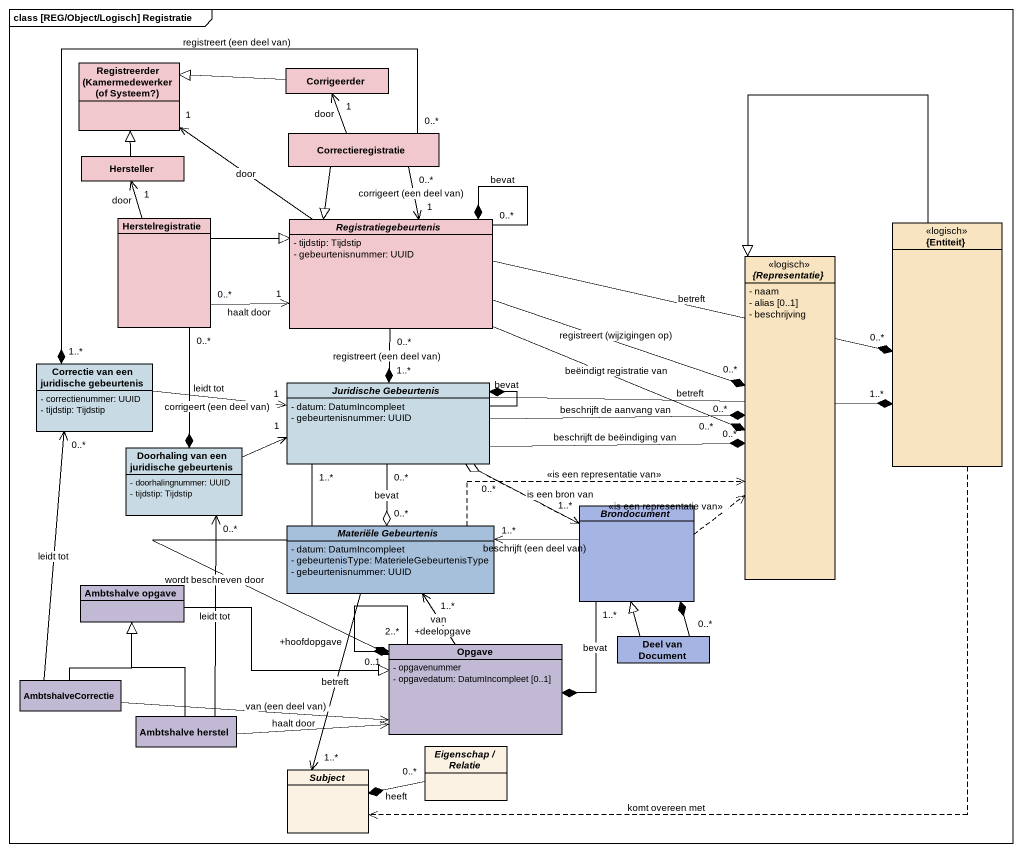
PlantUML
@startuml
mainframe class [REG/Object/Logisch] Registratie
hide circle
hide empty members
skinparam classAttributeIconSize 0
class "Registreerder (Kamermedewerker (of Systeem?)" as Registreerder #F0C8CD
class Corrigeerder #F0C8CD
class Correctieregistratie #F0C8CD
class Hersteller #F0C8CD
class Herstelregistratie #F0C8CD
abstract class Registratiegebeurtenis #F0C8CD {
  - tijdstip: Tijdstip
  - gebeurtenisnummer: UUID
}
class "{Entiteit}" as Entiteit <<logisch>> #F8E4C0
abstract class "{Representatie}" as Representatie <<logisch>> #F8E4C0 {
  - naam
  - alias [0..1]
  - beschrijving
}
class "Correctie van een juridische gebeurtenis" as Correctie_van_een #C8DAE3 {
  - correctienummer: UUID
  - tijdstip: Tijdstip
}
abstract class "Juridische Gebeurtenis" as Juridische_Gebeurtenis #C8DAE3 {
  - datum: DatumIncompleet
  - gebeurtenisnummer: UUID
}
class "Doorhaling van een juridische gebeurtenis" as Doorhaling_van_een #C8DAE3 {
  - doorhalingnummer: UUID
  - tijdstip: Tijdstip
}
abstract class Brondocument #A6B4E4
abstract class "Materiële Gebeurtenis" as Materiële_Gebeurtenis #A6BFDB {
  - datum: DatumIncompleet
  - gebeurtenisType: MaterieleGebeurtenisType
  - gebeurtenisnummer: UUID
}
class "Ambtshalve opgave" as Ambtshalve_opgave #C2BAD4
class "Deel van Document" as Deel_van_Document #A6B4E4
class AmbtshalveCorrectie #C2BAD4
class Opgave #C2BAD4 {
  - opgavenummer
  - opgavedatum: DatumIncompleet [0..1]
}
class "Ambtshalve herstel" as Ambtshalve_herstel #C2BAD4
abstract class "Eigenschap / Relatie" as Eigenschap_Relatie #FCF2E3
abstract class Subject #FCF2E3
Corrigeerder -left-|> Registreerder
Correctieregistratie -up-> "1" Corrigeerder : door
Correctieregistratie --|> Registratiegebeurtenis
Correctieregistratie "0..*" --> "1" Registratiegebeurtenis : corrigeert (een deel van)
Correctieregistratie "0..*" --* "1..*" Correctie_van_een : registreert (een deel van)
Hersteller -up-|> Registreerder
Herstelregistratie -up-> "1" Hersteller : door
Herstelregistratie "0..*" -right-> "1" Registratiegebeurtenis : haalt door
Herstelregistratie -right-|> Registratiegebeurtenis
Herstelregistratie "0..*" --* Doorhaling_van_een : leidt tot
Registratiegebeurtenis -up-> "1" Registreerder : door
Registratiegebeurtenis "0..*" --* Registratiegebeurtenis : bevat
Registratiegebeurtenis -right-* "0..*" Entiteit : betreft
Registratiegebeurtenis -right-* "0..*" Representatie : beëindigt registratie van
Registratiegebeurtenis -right-* "0..*" Representatie : registreert (wijzigingen op)
Registratiegebeurtenis "0..*" --* "1..*" Juridische_Gebeurtenis : registreert (een deel van)
Entiteit -left-|> Representatie
Entiteit ..> Subject : komt overeen met
Correctie_van_een -right-> "1" Juridische_Gebeurtenis : corrigeert (een deel van)
Juridische_Gebeurtenis -right-* "1..*" Entiteit : betreft
Juridische_Gebeurtenis -right-* "0..*" Representatie : beschrijft de aanvang van
Juridische_Gebeurtenis -right-* "0..*" Representatie : beschrijft de beëindiging van
Juridische_Gebeurtenis --* Juridische_Gebeurtenis : bevat
Juridische_Gebeurtenis .right.> Brondocument
Juridische_Gebeurtenis "0..*" --o "0..*" Materiële_Gebeurtenis : bevat
Juridische_Gebeurtenis "1..*" --* Opgave : wordt beschreven door
Doorhaling_van_een -right-> "1" Juridische_Gebeurtenis
Brondocument .up.> Representatie : <<is een representatie van>>
Brondocument "1..*" -left-o "0..*" Juridische_Gebeurtenis : is een bron van
Brondocument -left-> "1..*" Materiële_Gebeurtenis : beschrijft (een deel van)
Brondocument "1..*" --* Opgave : bevat
Materiële_Gebeurtenis .right.> Representatie : <<is een representatie van>>
Materiële_Gebeurtenis --> "1..*" Subject : betreft
Ambtshalve_opgave -right-|> Opgave
Deel_van_Document "0..*" -up-* Brondocument
Deel_van_Document -up-|> Brondocument
AmbtshalveCorrectie -up-> "0..*" Correctie_van_een : leidt tot
AmbtshalveCorrectie -up-|> Ambtshalve_opgave
AmbtshalveCorrectie -right-> Opgave : van (een deel van)
Opgave -up-> "1..*" Materiële_Gebeurtenis : van
Opgave "+deelopgave\n2..*" --* "+hoofdopgave\n0..1" Opgave
Ambtshalve_herstel -up-> "0..*" Doorhaling_van_een : leidt tot
Ambtshalve_herstel -up-|> Ambtshalve_opgave
Ambtshalve_herstel -right-> Opgave : haalt door
Eigenschap_Relatie "0..*" -left-* Subject : heeft
@enduml
